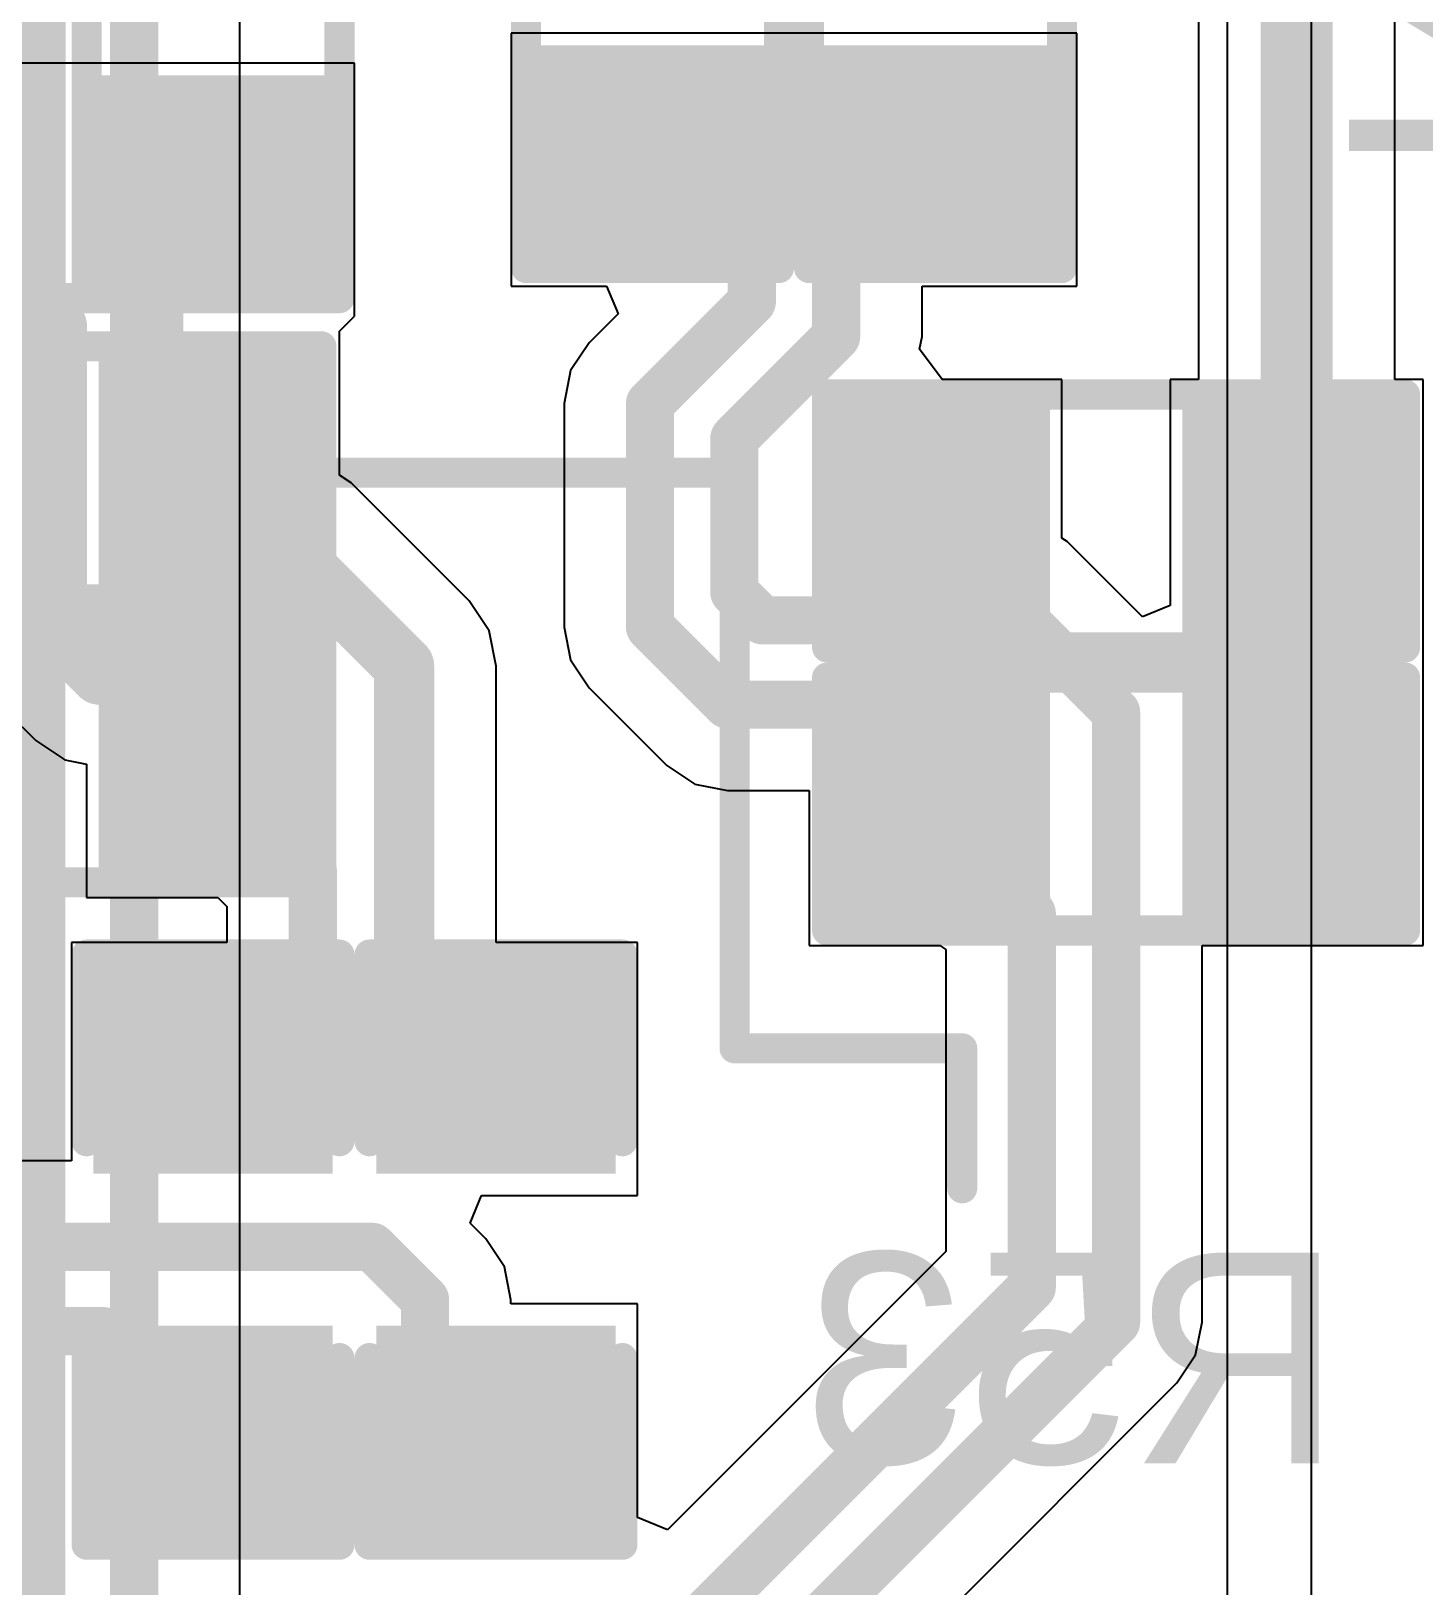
# Model space of a CAD drawing. Header units: inches. Extents: x -2.7 to 10.9, y -2.9 to 7.4.
# Drawn here: x 0.6333 to 0.8647, y -0.5033 to -0.2451 of the extents above; entities that cross this region are included whole.
import ezdxf

# ---------------------------------------------------------------- set-up
doc = ezdxf.new("R2010")
doc.units = ezdxf.units.IN
doc.header["$MEASUREMENT"] = 0
for name, color, linetype in [('Board Outline', 216, 'Continuous'), ('Bottom Layer', 5, 'Continuous'), ('Bottom Overlay', 54, 'Continuous'), ('Bottom Paste', 16, 'Continuous'), ('Bottom Solder', 6, 'Continuous'), ('Layer 3', 76, 'Continuous')]:
    doc.layers.add(name, color=color, linetype=linetype)
doc.styles.add('Arial', font='', dxfattribs={"height": 0.2})
doc.styles.get('Arial').set_extended_font_data('Arial')

# ---------------------------------------------------------------- blocks, each defined once
blk = doc.blocks.new('R___0603_B_155')
at = {"layer": 'Bottom Layer'}
for points in [[(-0.045, -0.0175), (-0.045, 0.0175), (-0.015, 0.0175), (-0.015, -0.0175)], [(0.015, -0.0175), (0.015, 0.0175), (0.045, 0.0175), (0.045, -0.0175)]]:
    blk.add_hatch(color=5, dxfattribs=at).paths.add_polyline_path(points)
at = {"layer": 'Bottom Paste'}
for points in [[(-0.045, -0.0175), (-0.045, 0.0175), (-0.015, 0.0175), (-0.015, -0.0175)], [(0.015, -0.0175), (0.015, 0.0175), (0.045, 0.0175), (0.045, -0.0175)]]:
    blk.add_hatch(color=16, dxfattribs=at).paths.add_polyline_path(points)
at = {"layer": 'Bottom Solder'}
for points in [[(-0.049, -0.0215), (-0.049, 0.0215), (-0.011, 0.0215), (-0.011, -0.0215)], [(0.011, -0.0215), (0.011, 0.0215), (0.049, 0.0215), (0.049, -0.0215)]]:
    blk.add_hatch(color=6, dxfattribs=at).paths.add_polyline_path(points)
at = {"layer": 'Bottom Overlay'}
for points in [[(-0.048, 0.021, 0.005, 0.005, 0), (-0.048, -0.021, 0.005, 0.005, 0)], [(-0.048, 0.021, 0.005, 0.005, 0), (0.048, 0.021, 0.005, 0.005, 0)], [(0.048, 0.021, 0.005, 0.005, 0), (0.048, -0.021, 0.005, 0.005, 0)], [(-0.048, -0.021, 0.005, 0.005, 0), (0.048, -0.021, 0.005, 0.005, 0)]]:
    blk.add_lwpolyline(points, format="xyseb", dxfattribs=at)
for points in [[(-0.04925, 0.021, 0.0025, 0.0025, 1), (-0.04675, 0.021, 0.0025, 0.0025, 1)], [(-0.04925, 0.021, 0.0025, 0.0025, 1), (-0.04675, 0.021, 0.0025, 0.0025, 1)], [(0.04675, 0.021, 0.0025, 0.0025, 1), (0.04925, 0.021, 0.0025, 0.0025, 1)], [(0.04675, 0.021, 0.0025, 0.0025, 1), (0.04925, 0.021, 0.0025, 0.0025, 1)], [(-0.04925, -0.021, 0.0025, 0.0025, 1), (-0.04675, -0.021, 0.0025, 0.0025, 1)], [(-0.04925, -0.021, 0.0025, 0.0025, 1), (-0.04675, -0.021, 0.0025, 0.0025, 1)], [(0.04675, -0.021, 0.0025, 0.0025, 1), (0.04925, -0.021, 0.0025, 0.0025, 1)], [(0.04675, -0.021, 0.0025, 0.0025, 1), (0.04925, -0.021, 0.0025, 0.0025, 1)]]:
    blk.add_lwpolyline(points, format="xyseb", close=True, dxfattribs=at)
blk = doc.blocks.new('R___0603_B_156')
at = {"layer": 'Bottom Layer'}
for points in [[(-0.045, -0.0175), (-0.045, 0.0175), (-0.015, 0.0175), (-0.015, -0.0175)], [(0.015, -0.0175), (0.015, 0.0175), (0.045, 0.0175), (0.045, -0.0175)]]:
    blk.add_hatch(color=5, dxfattribs=at).paths.add_polyline_path(points)
at = {"layer": 'Bottom Paste'}
for points in [[(-0.045, -0.0175), (-0.045, 0.0175), (-0.015, 0.0175), (-0.015, -0.0175)], [(0.015, -0.0175), (0.015, 0.0175), (0.045, 0.0175), (0.045, -0.0175)]]:
    blk.add_hatch(color=16, dxfattribs=at).paths.add_polyline_path(points)
at = {"layer": 'Bottom Solder'}
for points in [[(-0.049, -0.0215), (-0.049, 0.0215), (-0.011, 0.0215), (-0.011, -0.0215)], [(0.011, -0.0215), (0.011, 0.0215), (0.049, 0.0215), (0.049, -0.0215)]]:
    blk.add_hatch(color=6, dxfattribs=at).paths.add_polyline_path(points)
at = {"layer": 'Bottom Overlay'}
for points in [[(-0.048, 0.021, 0.005, 0.005, 0), (-0.048, -0.021, 0.005, 0.005, 0)], [(-0.048, 0.021, 0.005, 0.005, 0), (0.048, 0.021, 0.005, 0.005, 0)], [(0.048, 0.021, 0.005, 0.005, 0), (0.048, -0.021, 0.005, 0.005, 0)], [(-0.048, -0.021, 0.005, 0.005, 0), (0.048, -0.021, 0.005, 0.005, 0)]]:
    blk.add_lwpolyline(points, format="xyseb", dxfattribs=at)
for points in [[(-0.04925, 0.021, 0.0025, 0.0025, 1), (-0.04675, 0.021, 0.0025, 0.0025, 1)], [(-0.04925, 0.021, 0.0025, 0.0025, 1), (-0.04675, 0.021, 0.0025, 0.0025, 1)], [(0.04675, 0.021, 0.0025, 0.0025, 1), (0.04925, 0.021, 0.0025, 0.0025, 1)], [(0.04675, 0.021, 0.0025, 0.0025, 1), (0.04925, 0.021, 0.0025, 0.0025, 1)], [(-0.04925, -0.021, 0.0025, 0.0025, 1), (-0.04675, -0.021, 0.0025, 0.0025, 1)], [(-0.04925, -0.021, 0.0025, 0.0025, 1), (-0.04675, -0.021, 0.0025, 0.0025, 1)], [(0.04675, -0.021, 0.0025, 0.0025, 1), (0.04925, -0.021, 0.0025, 0.0025, 1)], [(0.04675, -0.021, 0.0025, 0.0025, 1), (0.04925, -0.021, 0.0025, 0.0025, 1)]]:
    blk.add_lwpolyline(points, format="xyseb", close=True, dxfattribs=at)
blk = doc.blocks.new('R___0603_B_157')
at = {"layer": 'Bottom Layer'}
for points in [[(-0.045, -0.0175), (-0.045, 0.0175), (-0.015, 0.0175), (-0.015, -0.0175)], [(0.015, -0.0175), (0.015, 0.0175), (0.045, 0.0175), (0.045, -0.0175)]]:
    blk.add_hatch(color=5, dxfattribs=at).paths.add_polyline_path(points)
at = {"layer": 'Bottom Paste'}
for points in [[(-0.045, -0.0175), (-0.045, 0.0175), (-0.015, 0.0175), (-0.015, -0.0175)], [(0.015, -0.0175), (0.015, 0.0175), (0.045, 0.0175), (0.045, -0.0175)]]:
    blk.add_hatch(color=16, dxfattribs=at).paths.add_polyline_path(points)
at = {"layer": 'Bottom Solder'}
for points in [[(-0.049, -0.0215), (-0.049, 0.0215), (-0.011, 0.0215), (-0.011, -0.0215)], [(0.011, -0.0215), (0.011, 0.0215), (0.049, 0.0215), (0.049, -0.0215)]]:
    blk.add_hatch(color=6, dxfattribs=at).paths.add_polyline_path(points)
at = {"layer": 'Bottom Overlay'}
for points in [[(-0.048, 0.021, 0.005, 0.005, 0), (-0.048, -0.021, 0.005, 0.005, 0)], [(-0.048, 0.021, 0.005, 0.005, 0), (0.048, 0.021, 0.005, 0.005, 0)], [(0.048, 0.021, 0.005, 0.005, 0), (0.048, -0.021, 0.005, 0.005, 0)], [(-0.048, -0.021, 0.005, 0.005, 0), (0.048, -0.021, 0.005, 0.005, 0)]]:
    blk.add_lwpolyline(points, format="xyseb", dxfattribs=at)
for points in [[(-0.04925, 0.021, 0.0025, 0.0025, 1), (-0.04675, 0.021, 0.0025, 0.0025, 1)], [(-0.04925, 0.021, 0.0025, 0.0025, 1), (-0.04675, 0.021, 0.0025, 0.0025, 1)], [(0.04675, 0.021, 0.0025, 0.0025, 1), (0.04925, 0.021, 0.0025, 0.0025, 1)], [(0.04675, 0.021, 0.0025, 0.0025, 1), (0.04925, 0.021, 0.0025, 0.0025, 1)], [(-0.04925, -0.021, 0.0025, 0.0025, 1), (-0.04675, -0.021, 0.0025, 0.0025, 1)], [(-0.04925, -0.021, 0.0025, 0.0025, 1), (-0.04675, -0.021, 0.0025, 0.0025, 1)], [(0.04675, -0.021, 0.0025, 0.0025, 1), (0.04925, -0.021, 0.0025, 0.0025, 1)], [(0.04675, -0.021, 0.0025, 0.0025, 1), (0.04925, -0.021, 0.0025, 0.0025, 1)]]:
    blk.add_lwpolyline(points, format="xyseb", close=True, dxfattribs=at)
blk = doc.blocks.new('R___0603_B_158')
at = {"layer": 'Bottom Layer'}
for points in [[(-0.045, -0.0175), (-0.045, 0.0175), (-0.015, 0.0175), (-0.015, -0.0175)], [(0.015, -0.0175), (0.015, 0.0175), (0.045, 0.0175), (0.045, -0.0175)]]:
    blk.add_hatch(color=5, dxfattribs=at).paths.add_polyline_path(points)
at = {"layer": 'Bottom Paste'}
for points in [[(-0.045, -0.0175), (-0.045, 0.0175), (-0.015, 0.0175), (-0.015, -0.0175)], [(0.015, -0.0175), (0.015, 0.0175), (0.045, 0.0175), (0.045, -0.0175)]]:
    blk.add_hatch(color=16, dxfattribs=at).paths.add_polyline_path(points)
at = {"layer": 'Bottom Solder'}
for points in [[(-0.049, -0.0215), (-0.049, 0.0215), (-0.011, 0.0215), (-0.011, -0.0215)], [(0.011, -0.0215), (0.011, 0.0215), (0.049, 0.0215), (0.049, -0.0215)]]:
    blk.add_hatch(color=6, dxfattribs=at).paths.add_polyline_path(points)
at = {"layer": 'Bottom Overlay'}
for points in [[(-0.048, 0.021, 0.005, 0.005, 0), (-0.048, -0.021, 0.005, 0.005, 0)], [(-0.048, 0.021, 0.005, 0.005, 0), (0.048, 0.021, 0.005, 0.005, 0)], [(0.048, 0.021, 0.005, 0.005, 0), (0.048, -0.021, 0.005, 0.005, 0)], [(-0.048, -0.021, 0.005, 0.005, 0), (0.048, -0.021, 0.005, 0.005, 0)]]:
    blk.add_lwpolyline(points, format="xyseb", dxfattribs=at)
for points in [[(-0.04925, 0.021, 0.0025, 0.0025, 1), (-0.04675, 0.021, 0.0025, 0.0025, 1)], [(-0.04925, 0.021, 0.0025, 0.0025, 1), (-0.04675, 0.021, 0.0025, 0.0025, 1)], [(0.04675, 0.021, 0.0025, 0.0025, 1), (0.04925, 0.021, 0.0025, 0.0025, 1)], [(0.04675, 0.021, 0.0025, 0.0025, 1), (0.04925, 0.021, 0.0025, 0.0025, 1)], [(-0.04925, -0.021, 0.0025, 0.0025, 1), (-0.04675, -0.021, 0.0025, 0.0025, 1)], [(-0.04925, -0.021, 0.0025, 0.0025, 1), (-0.04675, -0.021, 0.0025, 0.0025, 1)], [(0.04675, -0.021, 0.0025, 0.0025, 1), (0.04925, -0.021, 0.0025, 0.0025, 1)], [(0.04675, -0.021, 0.0025, 0.0025, 1), (0.04925, -0.021, 0.0025, 0.0025, 1)]]:
    blk.add_lwpolyline(points, format="xyseb", close=True, dxfattribs=at)
blk = doc.blocks.new('R___0603_B_160')
at = {"layer": 'Bottom Layer'}
for points in [[(-0.045, -0.0175), (-0.045, 0.0175), (-0.015, 0.0175), (-0.015, -0.0175)], [(0.015, -0.0175), (0.015, 0.0175), (0.045, 0.0175), (0.045, -0.0175)]]:
    blk.add_hatch(color=5, dxfattribs=at).paths.add_polyline_path(points)
at = {"layer": 'Bottom Paste'}
for points in [[(-0.045, -0.0175), (-0.045, 0.0175), (-0.015, 0.0175), (-0.015, -0.0175)], [(0.015, -0.0175), (0.015, 0.0175), (0.045, 0.0175), (0.045, -0.0175)]]:
    blk.add_hatch(color=16, dxfattribs=at).paths.add_polyline_path(points)
at = {"layer": 'Bottom Solder'}
for points in [[(-0.049, -0.0215), (-0.049, 0.0215), (-0.011, 0.0215), (-0.011, -0.0215)], [(0.011, -0.0215), (0.011, 0.0215), (0.049, 0.0215), (0.049, -0.0215)]]:
    blk.add_hatch(color=6, dxfattribs=at).paths.add_polyline_path(points)
at = {"layer": 'Bottom Overlay'}
for points in [[(-0.048, -0.021, 0.005, 0.005, 0), (-0.048, 0.021, 0.005, 0.005, 0)], [(-0.048, 0.021, 0.005, 0.005, 0), (0.048, 0.021, 0.005, 0.005, 0)], [(0.048, -0.021, 0.005, 0.005, 0), (0.048, 0.021, 0.005, 0.005, 0)], [(-0.048, -0.021, 0.005, 0.005, 0), (0.048, -0.021, 0.005, 0.005, 0)]]:
    blk.add_lwpolyline(points, format="xyseb", dxfattribs=at)
for points in [[(-0.04925, 0.021, 0.0025, 0.0025, 1), (-0.04675, 0.021, 0.0025, 0.0025, 1)], [(-0.04925, 0.021, 0.0025, 0.0025, 1), (-0.04675, 0.021, 0.0025, 0.0025, 1)], [(0.04675, 0.021, 0.0025, 0.0025, 1), (0.04925, 0.021, 0.0025, 0.0025, 1)], [(0.04675, 0.021, 0.0025, 0.0025, 1), (0.04925, 0.021, 0.0025, 0.0025, 1)], [(-0.04925, -0.021, 0.0025, 0.0025, 1), (-0.04675, -0.021, 0.0025, 0.0025, 1)], [(-0.04925, -0.021, 0.0025, 0.0025, 1), (-0.04675, -0.021, 0.0025, 0.0025, 1)], [(0.04675, -0.021, 0.0025, 0.0025, 1), (0.04925, -0.021, 0.0025, 0.0025, 1)], [(0.04675, -0.021, 0.0025, 0.0025, 1), (0.04925, -0.021, 0.0025, 0.0025, 1)]]:
    blk.add_lwpolyline(points, format="xyseb", close=True, dxfattribs=at)
blk = doc.blocks.new('R___0603_B_161')
at = {"layer": 'Bottom Layer'}
for points in [[(-0.045, -0.0175), (-0.045, 0.0175), (-0.015, 0.0175), (-0.015, -0.0175)], [(0.015, -0.0175), (0.015, 0.0175), (0.045, 0.0175), (0.045, -0.0175)]]:
    blk.add_hatch(color=5, dxfattribs=at).paths.add_polyline_path(points)
at = {"layer": 'Bottom Paste'}
for points in [[(-0.045, -0.0175), (-0.045, 0.0175), (-0.015, 0.0175), (-0.015, -0.0175)], [(0.015, -0.0175), (0.015, 0.0175), (0.045, 0.0175), (0.045, -0.0175)]]:
    blk.add_hatch(color=16, dxfattribs=at).paths.add_polyline_path(points)
at = {"layer": 'Bottom Solder'}
for points in [[(-0.049, -0.0215), (-0.049, 0.0215), (-0.011, 0.0215), (-0.011, -0.0215)], [(0.011, -0.0215), (0.011, 0.0215), (0.049, 0.0215), (0.049, -0.0215)]]:
    blk.add_hatch(color=6, dxfattribs=at).paths.add_polyline_path(points)
at = {"layer": 'Bottom Overlay'}
for points in [[(-0.048, -0.021, 0.005, 0.005, 0), (-0.048, 0.021, 0.005, 0.005, 0)], [(-0.048, 0.021, 0.005, 0.005, 0), (0.048, 0.021, 0.005, 0.005, 0)], [(0.048, -0.021, 0.005, 0.005, 0), (0.048, 0.021, 0.005, 0.005, 0)], [(-0.048, -0.021, 0.005, 0.005, 0), (0.048, -0.021, 0.005, 0.005, 0)]]:
    blk.add_lwpolyline(points, format="xyseb", dxfattribs=at)
for points in [[(-0.04925, 0.021, 0.0025, 0.0025, 1), (-0.04675, 0.021, 0.0025, 0.0025, 1)], [(-0.04925, 0.021, 0.0025, 0.0025, 1), (-0.04675, 0.021, 0.0025, 0.0025, 1)], [(0.04675, 0.021, 0.0025, 0.0025, 1), (0.04925, 0.021, 0.0025, 0.0025, 1)], [(0.04675, 0.021, 0.0025, 0.0025, 1), (0.04925, 0.021, 0.0025, 0.0025, 1)], [(-0.04925, -0.021, 0.0025, 0.0025, 1), (-0.04675, -0.021, 0.0025, 0.0025, 1)], [(-0.04925, -0.021, 0.0025, 0.0025, 1), (-0.04675, -0.021, 0.0025, 0.0025, 1)], [(0.04675, -0.021, 0.0025, 0.0025, 1), (0.04925, -0.021, 0.0025, 0.0025, 1)], [(0.04675, -0.021, 0.0025, 0.0025, 1), (0.04925, -0.021, 0.0025, 0.0025, 1)]]:
    blk.add_lwpolyline(points, format="xyseb", close=True, dxfattribs=at)
blk = doc.blocks.new('R___0603_B_166')
at = {"layer": 'Bottom Layer'}
for points in [[(-0.045, -0.0175), (-0.045, 0.0175), (-0.015, 0.0175), (-0.015, -0.0175)], [(0.015, -0.0175), (0.015, 0.0175), (0.045, 0.0175), (0.045, -0.0175)]]:
    blk.add_hatch(color=5, dxfattribs=at).paths.add_polyline_path(points)
at = {"layer": 'Bottom Paste'}
for points in [[(-0.045, -0.0175), (-0.045, 0.0175), (-0.015, 0.0175), (-0.015, -0.0175)], [(0.015, -0.0175), (0.015, 0.0175), (0.045, 0.0175), (0.045, -0.0175)]]:
    blk.add_hatch(color=16, dxfattribs=at).paths.add_polyline_path(points)
at = {"layer": 'Bottom Solder'}
for points in [[(-0.049, -0.0215), (-0.049, 0.0215), (-0.011, 0.0215), (-0.011, -0.0215)], [(0.011, -0.0215), (0.011, 0.0215), (0.049, 0.0215), (0.049, -0.0215)]]:
    blk.add_hatch(color=6, dxfattribs=at).paths.add_polyline_path(points)
at = {"layer": 'Bottom Overlay'}
for points in [[(-0.048, -0.021, 0.005, 0.005, 0), (-0.048, 0.021, 0.005, 0.005, 0)], [(-0.048, 0.021, 0.005, 0.005, 0), (0.048, 0.021, 0.005, 0.005, 0)], [(0.048, -0.021, 0.005, 0.005, 0), (0.048, 0.021, 0.005, 0.005, 0)], [(-0.048, -0.021, 0.005, 0.005, 0), (0.048, -0.021, 0.005, 0.005, 0)]]:
    blk.add_lwpolyline(points, format="xyseb", dxfattribs=at)
for points in [[(-0.04925, 0.021, 0.0025, 0.0025, 1), (-0.04675, 0.021, 0.0025, 0.0025, 1)], [(-0.04925, 0.021, 0.0025, 0.0025, 1), (-0.04675, 0.021, 0.0025, 0.0025, 1)], [(0.04675, 0.021, 0.0025, 0.0025, 1), (0.04925, 0.021, 0.0025, 0.0025, 1)], [(0.04675, 0.021, 0.0025, 0.0025, 1), (0.04925, 0.021, 0.0025, 0.0025, 1)], [(-0.04925, -0.021, 0.0025, 0.0025, 1), (-0.04675, -0.021, 0.0025, 0.0025, 1)], [(-0.04925, -0.021, 0.0025, 0.0025, 1), (-0.04675, -0.021, 0.0025, 0.0025, 1)], [(0.04675, -0.021, 0.0025, 0.0025, 1), (0.04925, -0.021, 0.0025, 0.0025, 1)], [(0.04675, -0.021, 0.0025, 0.0025, 1), (0.04925, -0.021, 0.0025, 0.0025, 1)]]:
    blk.add_lwpolyline(points, format="xyseb", close=True, dxfattribs=at)
blk = doc.blocks.new('R___0603_B_168')
at = {"layer": 'Bottom Layer'}
for points in [[(-0.045, -0.0175), (-0.045, 0.0175), (-0.015, 0.0175), (-0.015, -0.0175)], [(0.015, -0.0175), (0.015, 0.0175), (0.045, 0.0175), (0.045, -0.0175)]]:
    blk.add_hatch(color=5, dxfattribs=at).paths.add_polyline_path(points)
at = {"layer": 'Bottom Paste'}
for points in [[(-0.045, -0.0175), (-0.045, 0.0175), (-0.015, 0.0175), (-0.015, -0.0175)], [(0.015, -0.0175), (0.015, 0.0175), (0.045, 0.0175), (0.045, -0.0175)]]:
    blk.add_hatch(color=16, dxfattribs=at).paths.add_polyline_path(points)
at = {"layer": 'Bottom Solder'}
for points in [[(-0.049, -0.0215), (-0.049, 0.0215), (-0.011, 0.0215), (-0.011, -0.0215)], [(0.011, -0.0215), (0.011, 0.0215), (0.049, 0.0215), (0.049, -0.0215)]]:
    blk.add_hatch(color=6, dxfattribs=at).paths.add_polyline_path(points)
at = {"layer": 'Bottom Overlay'}
for points in [[(-0.048, -0.021, 0.005, 0.005, 0), (-0.048, 0.021, 0.005, 0.005, 0)], [(-0.048, 0.021, 0.005, 0.005, 0), (0.048, 0.021, 0.005, 0.005, 0)], [(0.048, -0.021, 0.005, 0.005, 0), (0.048, 0.021, 0.005, 0.005, 0)], [(-0.048, -0.021, 0.005, 0.005, 0), (0.048, -0.021, 0.005, 0.005, 0)]]:
    blk.add_lwpolyline(points, format="xyseb", dxfattribs=at)
for points in [[(-0.04925, 0.021, 0.0025, 0.0025, 1), (-0.04675, 0.021, 0.0025, 0.0025, 1)], [(-0.04925, 0.021, 0.0025, 0.0025, 1), (-0.04675, 0.021, 0.0025, 0.0025, 1)], [(0.04675, 0.021, 0.0025, 0.0025, 1), (0.04925, 0.021, 0.0025, 0.0025, 1)], [(0.04675, 0.021, 0.0025, 0.0025, 1), (0.04925, 0.021, 0.0025, 0.0025, 1)], [(-0.04925, -0.021, 0.0025, 0.0025, 1), (-0.04675, -0.021, 0.0025, 0.0025, 1)], [(-0.04925, -0.021, 0.0025, 0.0025, 1), (-0.04675, -0.021, 0.0025, 0.0025, 1)], [(0.04675, -0.021, 0.0025, 0.0025, 1), (0.04925, -0.021, 0.0025, 0.0025, 1)], [(0.04675, -0.021, 0.0025, 0.0025, 1), (0.04925, -0.021, 0.0025, 0.0025, 1)]]:
    blk.add_lwpolyline(points, format="xyseb", close=True, dxfattribs=at)
blk = doc.blocks.new('C___0603_B_289')
at = {"layer": 'Bottom Layer'}
for points in [[(-0.045, -0.0175), (-0.045, 0.0175), (-0.015, 0.0175), (-0.015, -0.0175)], [(0.015, -0.0175), (0.015, 0.0175), (0.045, 0.0175), (0.045, -0.0175)]]:
    blk.add_hatch(color=5, dxfattribs=at).paths.add_polyline_path(points)
at = {"layer": 'Bottom Paste'}
for points in [[(-0.045, -0.0175), (-0.045, 0.0175), (-0.015, 0.0175), (-0.015, -0.0175)], [(0.015, -0.0175), (0.015, 0.0175), (0.045, 0.0175), (0.045, -0.0175)]]:
    blk.add_hatch(color=16, dxfattribs=at).paths.add_polyline_path(points)
at = {"layer": 'Bottom Solder'}
for points in [[(-0.04736, -0.01986), (-0.04736, 0.01986), (-0.01264, 0.01986), (-0.01264, -0.01986)], [(0.01264, -0.01986), (0.01264, 0.01986), (0.04736, 0.01986), (0.04736, -0.01986)]]:
    blk.add_hatch(color=6, dxfattribs=at).paths.add_polyline_path(points)
at = {"layer": 'Bottom Overlay'}
for points in [[(-0.049, 0.021, 0.005, 0.005, 0), (-0.049, -0.021, 0.005, 0.005, 0)], [(-0.049, 0.021, 0.005, 0.005, 0), (-0.018, 0.021, 0.005, 0.005, 0)], [(0.018, 0.021, 0.005, 0.005, 0), (0.049, 0.021, 0.005, 0.005, 0)], [(0.049, 0.021, 0.005, 0.005, 0), (0.049, -0.021, 0.005, 0.005, 0)], [(-0.049, -0.021, 0.005, 0.005, 0), (-0.018, -0.021, 0.005, 0.005, 0)], [(0.018, -0.021, 0.005, 0.005, 0), (0.049, -0.021, 0.005, 0.005, 0)]]:
    blk.add_lwpolyline(points, format="xyseb", dxfattribs=at)
for points in [[(-0.05025, 0.021, 0.0025, 0.0025, 1), (-0.04775, 0.021, 0.0025, 0.0025, 1)], [(-0.05025, 0.021, 0.0025, 0.0025, 1), (-0.04775, 0.021, 0.0025, 0.0025, 1)], [(-0.01925, 0.021, 0.0025, 0.0025, 1), (-0.01675, 0.021, 0.0025, 0.0025, 1)], [(0.01675, 0.021, 0.0025, 0.0025, 1), (0.01925, 0.021, 0.0025, 0.0025, 1)], [(0.04775, 0.021, 0.0025, 0.0025, 1), (0.05025, 0.021, 0.0025, 0.0025, 1)], [(0.04775, 0.021, 0.0025, 0.0025, 1), (0.05025, 0.021, 0.0025, 0.0025, 1)], [(-0.05025, -0.021, 0.0025, 0.0025, 1), (-0.04775, -0.021, 0.0025, 0.0025, 1)], [(-0.05025, -0.021, 0.0025, 0.0025, 1), (-0.04775, -0.021, 0.0025, 0.0025, 1)], [(-0.01925, -0.021, 0.0025, 0.0025, 1), (-0.01675, -0.021, 0.0025, 0.0025, 1)], [(0.01675, -0.021, 0.0025, 0.0025, 1), (0.01925, -0.021, 0.0025, 0.0025, 1)], [(0.04775, -0.021, 0.0025, 0.0025, 1), (0.05025, -0.021, 0.0025, 0.0025, 1)], [(0.04775, -0.021, 0.0025, 0.0025, 1), (0.05025, -0.021, 0.0025, 0.0025, 1)]]:
    blk.add_lwpolyline(points, format="xyseb", close=True, dxfattribs=at)
blk = doc.blocks.new('C___0603_B_290')
at = {"layer": 'Bottom Layer'}
for points in [[(-0.045, -0.0175), (-0.045, 0.0175), (-0.015, 0.0175), (-0.015, -0.0175)], [(0.015, -0.0175), (0.015, 0.0175), (0.045, 0.0175), (0.045, -0.0175)]]:
    blk.add_hatch(color=5, dxfattribs=at).paths.add_polyline_path(points)
at = {"layer": 'Bottom Paste'}
for points in [[(-0.045, -0.0175), (-0.045, 0.0175), (-0.015, 0.0175), (-0.015, -0.0175)], [(0.015, -0.0175), (0.015, 0.0175), (0.045, 0.0175), (0.045, -0.0175)]]:
    blk.add_hatch(color=16, dxfattribs=at).paths.add_polyline_path(points)
at = {"layer": 'Bottom Solder'}
for points in [[(-0.04736, -0.01986), (-0.04736, 0.01986), (-0.01264, 0.01986), (-0.01264, -0.01986)], [(0.01264, -0.01986), (0.01264, 0.01986), (0.04736, 0.01986), (0.04736, -0.01986)]]:
    blk.add_hatch(color=6, dxfattribs=at).paths.add_polyline_path(points)
at = {"layer": 'Bottom Overlay'}
for points in [[(-0.049, 0.021, 0.005, 0.005, 0), (-0.049, -0.021, 0.005, 0.005, 0)], [(-0.049, 0.021, 0.005, 0.005, 0), (-0.018, 0.021, 0.005, 0.005, 0)], [(0.018, 0.021, 0.005, 0.005, 0), (0.049, 0.021, 0.005, 0.005, 0)], [(0.049, 0.021, 0.005, 0.005, 0), (0.049, -0.021, 0.005, 0.005, 0)], [(-0.049, -0.021, 0.005, 0.005, 0), (-0.018, -0.021, 0.005, 0.005, 0)], [(0.018, -0.021, 0.005, 0.005, 0), (0.049, -0.021, 0.005, 0.005, 0)]]:
    blk.add_lwpolyline(points, format="xyseb", dxfattribs=at)
for points in [[(-0.05025, 0.021, 0.0025, 0.0025, 1), (-0.04775, 0.021, 0.0025, 0.0025, 1)], [(-0.05025, 0.021, 0.0025, 0.0025, 1), (-0.04775, 0.021, 0.0025, 0.0025, 1)], [(-0.01925, 0.021, 0.0025, 0.0025, 1), (-0.01675, 0.021, 0.0025, 0.0025, 1)], [(0.01675, 0.021, 0.0025, 0.0025, 1), (0.01925, 0.021, 0.0025, 0.0025, 1)], [(0.04775, 0.021, 0.0025, 0.0025, 1), (0.05025, 0.021, 0.0025, 0.0025, 1)], [(0.04775, 0.021, 0.0025, 0.0025, 1), (0.05025, 0.021, 0.0025, 0.0025, 1)], [(-0.05025, -0.021, 0.0025, 0.0025, 1), (-0.04775, -0.021, 0.0025, 0.0025, 1)], [(-0.05025, -0.021, 0.0025, 0.0025, 1), (-0.04775, -0.021, 0.0025, 0.0025, 1)], [(-0.01925, -0.021, 0.0025, 0.0025, 1), (-0.01675, -0.021, 0.0025, 0.0025, 1)], [(0.01675, -0.021, 0.0025, 0.0025, 1), (0.01925, -0.021, 0.0025, 0.0025, 1)], [(0.04775, -0.021, 0.0025, 0.0025, 1), (0.05025, -0.021, 0.0025, 0.0025, 1)], [(0.04775, -0.021, 0.0025, 0.0025, 1), (0.05025, -0.021, 0.0025, 0.0025, 1)]]:
    blk.add_lwpolyline(points, format="xyseb", close=True, dxfattribs=at)

msp = doc.modelspace()

# ---------------------------------------------------------------- hatches: boundary and pattern name
at = {"layer": 'Bottom Layer'}
msp.add_hatch(color=5, dxfattribs=at).paths.add_polyline_path([(0.82856, -0.39096), (0.85856, -0.39096), (0.85856, -0.30896), (0.82856, -0.30896)])

# ---------------------------------------------------------------- linework, layer by layer
at = {"layer": 'Board Outline'}
msp.add_lwpolyline([(2.84412, -0.24125, 0.005, 0.005, -0.741893), (-2.49969, -1.37795, 0.005, 0.005, 0)], format="xyseb", dxfattribs=at)
at = {"layer": 'Bottom Layer'}
for p, q in [((0.85987, -0.30296), (0.85987, -0.22095)), ((0.82725, -0.22771), (0.82725, -0.30296)), ((0.80706, -0.24546), (0.71306, -0.24546)), ((0.71306, -0.24546), (0.71306, -0.28746)), ((0.80706, -0.28746), (0.80706, -0.24546)), ((0.63506, -0.25046), (0.59206, -0.25046)), ((0.63906, -0.25046), (0.63506, -0.25046)), ((0.64006, -0.25046), (0.63906, -0.25046)), ((0.63906, -0.25046), (0.63906, -0.25046)), ((0.68706, -0.25046), (0.64006, -0.25046)), ((0.64006, -0.25046), (0.64006, -0.25046)), ((0.68706, -0.29246), (0.68706, -0.25046)), ((0.71306, -0.28746), (0.72891, -0.28746)), ((0.72891, -0.28746), (0.73083, -0.29208)), ((0.78133, -0.29584), (0.78133, -0.28746)), ((0.78133, -0.28746), (0.80706, -0.28746)), ((0.68456, -0.29496), (0.68706, -0.29246)), ((0.68706, -0.29246), (0.68706, -0.29246)), ((0.73083, -0.29208), (0.72605, -0.29686)), ((0.68456, -0.31884), (0.68456, -0.29496)), ((0.72605, -0.29686), (0.72296, -0.30149)), ((0.78091, -0.29796), (0.78133, -0.29584)), ((0.78133, -0.29584), (0.78133, -0.29584)), ((0.78469, -0.30296), (0.78091, -0.29796)), ((0.72296, -0.30149), (0.72187, -0.30695)), ((0.80456, -0.30296), (0.78469, -0.30296)), ((0.80456, -0.32931), (0.80456, -0.30296)), ((0.82725, -0.30296), (0.82256, -0.30296)), ((0.82256, -0.30296), (0.82256, -0.34049)), ((0.86456, -0.30296), (0.85987, -0.30296)), ((0.86456, -0.34996), (0.86456, -0.30296)), ((0.72187, -0.30695), (0.72187, -0.30695)), ((0.72187, -0.30695), (0.72187, -0.34408)), ((0.68652, -0.32015), (0.68456, -0.31884)), ((0.70612, -0.33975), (0.68652, -0.32015)), ((0.80541, -0.32987), (0.80456, -0.32931)), ((0.81794, -0.3424), (0.80541, -0.32987)), ((0.70943, -0.34471), (0.70612, -0.33975)), ((0.82256, -0.34049), (0.81794, -0.3424)), ((0.7106, -0.35057), (0.70943, -0.34471)), ((0.72187, -0.34408), (0.72187, -0.34408)), ((0.72187, -0.34408), (0.72296, -0.34954)), ((0.7106, -0.39646), (0.7106, -0.35057)), ((0.72296, -0.34954), (0.72605, -0.35417)), ((0.86456, -0.39696), (0.86456, -0.34996)), ((0.72605, -0.35417), (0.73894, -0.36706)), ((0.62956, -0.35835), (0.63413, -0.36292)), ((0.63413, -0.36292), (0.63892, -0.36612)), ((0.63892, -0.36612), (0.64256, -0.36685)), ((0.64256, -0.36685), (0.64256, -0.38896)), ((0.73894, -0.36706), (0.73894, -0.36706)), ((0.73894, -0.36706), (0.74357, -0.37015)), ((0.74357, -0.37015), (0.74903, -0.37124)), ((0.74903, -0.37124), (0.76256, -0.37124)), ((0.76256, -0.37124), (0.76256, -0.39696)), ((0.64256, -0.38896), (0.66437, -0.38896)), ((0.66437, -0.38896), (0.66586, -0.39046)), ((0.66586, -0.39046), (0.66586, -0.39646)), ((0.66586, -0.39646), (0.64006, -0.39646)), ((0.64006, -0.39646), (0.64006, -0.43273)), ((0.73406, -0.39646), (0.7106, -0.39646)), ((0.73406, -0.43846), (0.73406, -0.39646)), ((0.76256, -0.39696), (0.78437, -0.39696)), ((0.78437, -0.39696), (0.78447, -0.39706)), ((0.78447, -0.39706), (0.78447, -0.39706)), ((0.78447, -0.39706), (0.78529, -0.39761)), ((0.82783, -0.45949), (0.82783, -0.39696)), ((0.82783, -0.39696), (0.86456, -0.39696)), ((0.78529, -0.39761), (0.78529, -0.44777)), ((0.64006, -0.43273), (0.3852, -0.43273)), ((0.70627, -0.44308), (0.70818, -0.43846)), ((0.70818, -0.43846), (0.73406, -0.43846)), ((0.70887, -0.44568), (0.70627, -0.44308)), ((0.71196, -0.45031), (0.70887, -0.44568)), ((0.70887, -0.44568), (0.70887, -0.44568)), ((0.78529, -0.44777), (0.73906, -0.494)), ((0.71305, -0.45578), (0.71196, -0.45031)), ((0.71305, -0.45646), (0.71305, -0.45578)), ((0.73406, -0.45646), (0.71305, -0.45646)), ((0.73406, -0.49193), (0.73406, -0.45646)), ((0.82675, -0.46495), (0.82783, -0.45949)), ((0.82783, -0.45949), (0.82783, -0.45949)), ((0.82365, -0.46958), (0.82675, -0.46495)), ((0.75175, -0.54148), (0.82365, -0.46958)), ((0.82365, -0.46958), (0.82365, -0.46958)), ((0.73906, -0.494), (0.73406, -0.49193))]:
    msp.add_line(p, q, dxfattribs=at)
for points in [[(0.84356, -0.32646, 0.012, 0.012, 0), (0.84356, -0.22095, 0.012, 0.012, 0)], [(0.73656, -0.26646, 0.008, 0.008, 0), (0.73906, -0.26646, 0.008, 0.008, 0)], [(0.73906, -0.26646, 0.008, 0.008, 0), (0.75306, -0.28046, 0.008, 0.008, 0)], [(0.76706, -0.28046, 0.008, 0.008, 0), (0.78106, -0.26646, 0.008, 0.008, 0)], [(0.78106, -0.26646, 0.008, 0.008, 0), (0.78356, -0.26646, 0.008, 0.008, 0)], [(0.65362, -0.2814, 0.01, 0.01, 0), (0.66356, -0.27146, 0.01, 0.01, 0)], [(0.65362, -0.30853, 0.01, 0.01, 0), (0.65362, -0.2814, 0.01, 0.01, 0)], [(0.75306, -0.29004, 0.008, 0.008, 0), (0.75306, -0.28046, 0.008, 0.008, 0)], [(0.76706, -0.29584, 0.008, 0.008, 0), (0.76706, -0.28046, 0.008, 0.008, 0)], [(0.62856, -0.28446, 0.009, 0.009, 0), (0.63812, -0.29402, 0.009, 0.009, 0)], [(0.73615, -0.30695, 0.008, 0.008, 0), (0.75306, -0.29004, 0.008, 0.008, 0)], [(0.63812, -0.346, 0.009, 0.009, 0), (0.63812, -0.29402, 0.009, 0.009, 0)], [(0.75015, -0.31275, 0.008, 0.008, 0), (0.76706, -0.29584, 0.008, 0.008, 0)], [(0.65362, -0.30853, 0.01, 0.01, 0), (0.66356, -0.31846, 0.01, 0.01, 0)], [(0.73615, -0.34408, 0.008, 0.008, 0), (0.73615, -0.30695, 0.008, 0.008, 0)], [(0.75015, -0.33828, 0.008, 0.008, 0), (0.75015, -0.31275, 0.008, 0.008, 0)], [(0.66356, -0.32096, 0.01, 0.01, 0), (0.66356, -0.31846, 0.01, 0.01, 0)], [(0.66356, -0.32096, 0.01, 0.01, 0), (0.67356, -0.33096, 0.01, 0.01, 0)], [(0.78356, -0.32896, 0.008, 0.008, 0), (0.78356, -0.32646, 0.008, 0.008, 0)], [(0.76956, -0.34296, 0.008, 0.008, 0), (0.78356, -0.32896, 0.008, 0.008, 0)], [(0.78356, -0.32896, 0.008, 0.008, 0), (0.79456, -0.33996, 0.008, 0.008, 0)], [(0.67356, -0.33096, 0.01, 0.01, 0), (0.6757, -0.33096, 0.01, 0.01, 0)], [(0.6757, -0.33096, 0.01, 0.01, 0), (0.6953, -0.35057, 0.01, 0.01, 0)], [(0.75015, -0.33828, 0.008, 0.008, 0), (0.75483, -0.34296, 0.008, 0.008, 0)], [(0.79456, -0.33996, 0.008, 0.008, 0), (0.79531, -0.33996, 0.008, 0.008, 0)], [(0.79531, -0.33996, 0.008, 0.008, 0), (0.81356, -0.35821, 0.008, 0.008, 0)], [(0.73615, -0.34408, 0.008, 0.008, 0), (0.74903, -0.35696, 0.008, 0.008, 0)], [(0.75483, -0.34296, 0.008, 0.008, 0), (0.76956, -0.34296, 0.008, 0.008, 0)], [(0.63812, -0.346, 0.009, 0.009, 0), (0.64458, -0.35246, 0.009, 0.009, 0)], [(0.6953, -0.40471, 0.01, 0.01, 0), (0.6953, -0.35057, 0.01, 0.01, 0)], [(0.64458, -0.35246, 0.009, 0.009, 0), (0.65306, -0.35246, 0.009, 0.009, 0)], [(0.65306, -0.35246, 0.009, 0.009, 0), (0.66356, -0.36296, 0.009, 0.009, 0)], [(0.74903, -0.35696, 0.008, 0.008, 0), (0.76956, -0.35696, 0.008, 0.008, 0)], [(0.76956, -0.35696, 0.008, 0.008, 0), (0.78356, -0.37096, 0.008, 0.008, 0)], [(0.81356, -0.45949, 0.008, 0.008, 0), (0.81356, -0.35821, 0.008, 0.008, 0)], [(0.66356, -0.36546, 0.009, 0.009, 0), (0.66356, -0.36296, 0.009, 0.009, 0)], [(0.66356, -0.36796, 0.009, 0.009, 0), (0.66356, -0.36546, 0.009, 0.009, 0)], [(0.66356, -0.36796, 0.008, 0.008, 0), (0.66356, -0.36546, 0.008, 0.008, 0)], [(0.66356, -0.36796, 0.008, 0.008, 0), (0.68014, -0.38454, 0.008, 0.008, 0)], [(0.78356, -0.37346, 0.008, 0.008, 0), (0.78356, -0.37096, 0.008, 0.008, 0)], [(0.78356, -0.37596, 0.008, 0.008, 0), (0.78356, -0.37346, 0.008, 0.008, 0)], [(0.78356, -0.37596, 0.008, 0.008, 0), (0.79456, -0.38696, 0.008, 0.008, 0)], [(0.68014, -0.40339, 0.008, 0.008, 0), (0.68014, -0.38454, 0.008, 0.008, 0)], [(0.79456, -0.38696, 0.008, 0.008, 0), (0.79487, -0.38696, 0.008, 0.008, 0)], [(0.79487, -0.38696, 0.008, 0.008, 0), (0.79956, -0.39165, 0.008, 0.008, 0)], [(0.79956, -0.45369, 0.008, 0.008, 0), (0.79956, -0.39165, 0.008, 0.008, 0)], [(0.66606, -0.41746, 0.008, 0.008, 0), (0.68014, -0.40339, 0.008, 0.008, 0)], [(0.6953, -0.40471, 0.01, 0.01, 0), (0.70806, -0.41746, 0.01, 0.01, 0)], [(0.70806, -0.41746, 0.01, 0.01, 0), (0.71056, -0.41746, 0.01, 0.01, 0)], [(0.66356, -0.41746, 0.008, 0.008, 0), (0.66606, -0.41746, 0.008, 0.008, 0)], [(0.3852, -0.447, 0.008, 0.008, 0), (0.69, -0.447, 0.008, 0.008, 0)], [(0.69, -0.447, 0.008, 0.008, 0), (0.69878, -0.45578, 0.008, 0.008, 0)], [(0.69878, -0.46646, 0.008, 0.008, 0), (0.69878, -0.45578, 0.008, 0.008, 0)], [(0.73586, -0.51739, 0.008, 0.008, 0), (0.79956, -0.45369, 0.008, 0.008, 0)], [(0.74166, -0.53139, 0.008, 0.008, 0), (0.81356, -0.45949, 0.008, 0.008, 0)], [(0.391, -0.461, 0.008, 0.008, 0), (0.64537, -0.461, 0.008, 0.008, 0)], [(0.64537, -0.461, 0.008, 0.008, 0), (0.65006, -0.46569, 0.008, 0.008, 0)], [(0.65006, -0.46646, 0.008, 0.008, 0), (0.65006, -0.46569, 0.008, 0.008, 0)], [(0.65006, -0.46646, 0.008, 0.008, 0), (0.66106, -0.47746, 0.008, 0.008, 0)], [(0.69878, -0.46646, 0.008, 0.008, 0), (0.70978, -0.47746, 0.008, 0.008, 0)], [(0.66106, -0.47746, 0.008, 0.008, 0), (0.66356, -0.47746, 0.008, 0.008, 0)], [(0.70978, -0.47746, 0.008, 0.008, 0), (0.71056, -0.47746, 0.008, 0.008, 0)]]:
    msp.add_lwpolyline(points, format="xyseb", dxfattribs=at)
for points in [[(0.73456, -0.26646, 0.004, 0.004, 1), (0.73856, -0.26646, 0.004, 0.004, 1)], [(0.73706, -0.26646, 0.004, 0.004, 1), (0.74106, -0.26646, 0.004, 0.004, 1)], [(0.73706, -0.26646, 0.004, 0.004, 1), (0.74106, -0.26646, 0.004, 0.004, 1)], [(0.77906, -0.26646, 0.004, 0.004, 1), (0.78306, -0.26646, 0.004, 0.004, 1)], [(0.77906, -0.26646, 0.004, 0.004, 1), (0.78306, -0.26646, 0.004, 0.004, 1)], [(0.78156, -0.26646, 0.004, 0.004, 1), (0.78556, -0.26646, 0.004, 0.004, 1)], [(0.66106, -0.27146, 0.005, 0.005, 1), (0.66606, -0.27146, 0.005, 0.005, 1)], [(0.65112, -0.2814, 0.005, 0.005, 1), (0.65612, -0.2814, 0.005, 0.005, 1)], [(0.65112, -0.2814, 0.005, 0.005, 1), (0.65612, -0.2814, 0.005, 0.005, 1)], [(0.75106, -0.28046, 0.004, 0.004, 1), (0.75506, -0.28046, 0.004, 0.004, 1)], [(0.75106, -0.28046, 0.004, 0.004, 1), (0.75506, -0.28046, 0.004, 0.004, 1)], [(0.76506, -0.28046, 0.004, 0.004, 1), (0.76906, -0.28046, 0.004, 0.004, 1)], [(0.76506, -0.28046, 0.004, 0.004, 1), (0.76906, -0.28046, 0.004, 0.004, 1)], [(0.75106, -0.29004, 0.004, 0.004, 1), (0.75506, -0.29004, 0.004, 0.004, 1)], [(0.75106, -0.29004, 0.004, 0.004, 1), (0.75506, -0.29004, 0.004, 0.004, 1)], [(0.63587, -0.29402, 0.0045, 0.0045, 1), (0.64037, -0.29402, 0.0045, 0.0045, 1)], [(0.63587, -0.29402, 0.0045, 0.0045, 1), (0.64037, -0.29402, 0.0045, 0.0045, 1)], [(0.76506, -0.29584, 0.004, 0.004, 1), (0.76906, -0.29584, 0.004, 0.004, 1)], [(0.76506, -0.29584, 0.004, 0.004, 1), (0.76906, -0.29584, 0.004, 0.004, 1)], [(0.65112, -0.30853, 0.005, 0.005, 1), (0.65612, -0.30853, 0.005, 0.005, 1)], [(0.65112, -0.30853, 0.005, 0.005, 1), (0.65612, -0.30853, 0.005, 0.005, 1)], [(0.73415, -0.30695, 0.004, 0.004, 1), (0.73815, -0.30695, 0.004, 0.004, 1)], [(0.73415, -0.30695, 0.004, 0.004, 1), (0.73815, -0.30695, 0.004, 0.004, 1)], [(0.74815, -0.31275, 0.004, 0.004, 1), (0.75215, -0.31275, 0.004, 0.004, 1)], [(0.74815, -0.31275, 0.004, 0.004, 1), (0.75215, -0.31275, 0.004, 0.004, 1)], [(0.66106, -0.31846, 0.005, 0.005, 1), (0.66606, -0.31846, 0.005, 0.005, 1)], [(0.66106, -0.31846, 0.005, 0.005, 1), (0.66606, -0.31846, 0.005, 0.005, 1)], [(0.66106, -0.32096, 0.005, 0.005, 1), (0.66606, -0.32096, 0.005, 0.005, 1)], [(0.66106, -0.32096, 0.005, 0.005, 1), (0.66606, -0.32096, 0.005, 0.005, 1)], [(0.78156, -0.32646, 0.004, 0.004, 1), (0.78556, -0.32646, 0.004, 0.004, 1)], [(0.84056, -0.32646, 0.006, 0.006, 1), (0.84656, -0.32646, 0.006, 0.006, 1)], [(0.78156, -0.32896, 0.004, 0.004, 1), (0.78556, -0.32896, 0.004, 0.004, 1)], [(0.78156, -0.32896, 0.004, 0.004, 1), (0.78556, -0.32896, 0.004, 0.004, 1)], [(0.78156, -0.32896, 0.004, 0.004, 1), (0.78556, -0.32896, 0.004, 0.004, 1)], [(0.67106, -0.33096, 0.005, 0.005, 1), (0.67606, -0.33096, 0.005, 0.005, 1)], [(0.67106, -0.33096, 0.005, 0.005, 1), (0.67606, -0.33096, 0.005, 0.005, 1)], [(0.6732, -0.33096, 0.005, 0.005, 1), (0.6782, -0.33096, 0.005, 0.005, 1)], [(0.6732, -0.33096, 0.005, 0.005, 1), (0.6782, -0.33096, 0.005, 0.005, 1)], [(0.74815, -0.33828, 0.004, 0.004, 1), (0.75215, -0.33828, 0.004, 0.004, 1)], [(0.74815, -0.33828, 0.004, 0.004, 1), (0.75215, -0.33828, 0.004, 0.004, 1)], [(0.79256, -0.33996, 0.004, 0.004, 1), (0.79656, -0.33996, 0.004, 0.004, 1)], [(0.79256, -0.33996, 0.004, 0.004, 1), (0.79656, -0.33996, 0.004, 0.004, 1)], [(0.79331, -0.33996, 0.004, 0.004, 1), (0.79731, -0.33996, 0.004, 0.004, 1)], [(0.79331, -0.33996, 0.004, 0.004, 1), (0.79731, -0.33996, 0.004, 0.004, 1)], [(0.73415, -0.34408, 0.004, 0.004, 1), (0.73815, -0.34408, 0.004, 0.004, 1)], [(0.73415, -0.34408, 0.004, 0.004, 1), (0.73815, -0.34408, 0.004, 0.004, 1)], [(0.75283, -0.34296, 0.004, 0.004, 1), (0.75683, -0.34296, 0.004, 0.004, 1)], [(0.75283, -0.34296, 0.004, 0.004, 1), (0.75683, -0.34296, 0.004, 0.004, 1)], [(0.76756, -0.34296, 0.004, 0.004, 1), (0.77156, -0.34296, 0.004, 0.004, 1)], [(0.76756, -0.34296, 0.004, 0.004, 1), (0.77156, -0.34296, 0.004, 0.004, 1)], [(0.63587, -0.346, 0.0045, 0.0045, 1), (0.64037, -0.346, 0.0045, 0.0045, 1)], [(0.63587, -0.346, 0.0045, 0.0045, 1), (0.64037, -0.346, 0.0045, 0.0045, 1)], [(0.6928, -0.35057, 0.005, 0.005, 1), (0.6978, -0.35057, 0.005, 0.005, 1)], [(0.6928, -0.35057, 0.005, 0.005, 1), (0.6978, -0.35057, 0.005, 0.005, 1)], [(0.64233, -0.35246, 0.0045, 0.0045, 1), (0.64683, -0.35246, 0.0045, 0.0045, 1)], [(0.64233, -0.35246, 0.0045, 0.0045, 1), (0.64683, -0.35246, 0.0045, 0.0045, 1)], [(0.65081, -0.35246, 0.0045, 0.0045, 1), (0.65531, -0.35246, 0.0045, 0.0045, 1)], [(0.65081, -0.35246, 0.0045, 0.0045, 1), (0.65531, -0.35246, 0.0045, 0.0045, 1)], [(0.74703, -0.35696, 0.004, 0.004, 1), (0.75103, -0.35696, 0.004, 0.004, 1)], [(0.74703, -0.35696, 0.004, 0.004, 1), (0.75103, -0.35696, 0.004, 0.004, 1)], [(0.76756, -0.35696, 0.004, 0.004, 1), (0.77156, -0.35696, 0.004, 0.004, 1)], [(0.76756, -0.35696, 0.004, 0.004, 1), (0.77156, -0.35696, 0.004, 0.004, 1)], [(0.81156, -0.35821, 0.004, 0.004, 1), (0.81556, -0.35821, 0.004, 0.004, 1)], [(0.81156, -0.35821, 0.004, 0.004, 1), (0.81556, -0.35821, 0.004, 0.004, 1)], [(0.66131, -0.36296, 0.0045, 0.0045, 1), (0.66581, -0.36296, 0.0045, 0.0045, 1)], [(0.66131, -0.36296, 0.0045, 0.0045, 1), (0.66581, -0.36296, 0.0045, 0.0045, 1)], [(0.66131, -0.36546, 0.0045, 0.0045, 1), (0.66581, -0.36546, 0.0045, 0.0045, 1)], [(0.66131, -0.36546, 0.0045, 0.0045, 1), (0.66581, -0.36546, 0.0045, 0.0045, 1)], [(0.66131, -0.36796, 0.0045, 0.0045, 1), (0.66581, -0.36796, 0.0045, 0.0045, 1)], [(0.66156, -0.36546, 0.004, 0.004, 1), (0.66556, -0.36546, 0.004, 0.004, 1)], [(0.66156, -0.36796, 0.004, 0.004, 1), (0.66556, -0.36796, 0.004, 0.004, 1)], [(0.66156, -0.36796, 0.004, 0.004, 1), (0.66556, -0.36796, 0.004, 0.004, 1)], [(0.78156, -0.37096, 0.004, 0.004, 1), (0.78556, -0.37096, 0.004, 0.004, 1)], [(0.78156, -0.37096, 0.004, 0.004, 1), (0.78556, -0.37096, 0.004, 0.004, 1)], [(0.78156, -0.37346, 0.004, 0.004, 1), (0.78556, -0.37346, 0.004, 0.004, 1)], [(0.78156, -0.37346, 0.004, 0.004, 1), (0.78556, -0.37346, 0.004, 0.004, 1)], [(0.78156, -0.37596, 0.004, 0.004, 1), (0.78556, -0.37596, 0.004, 0.004, 1)], [(0.78156, -0.37596, 0.004, 0.004, 1), (0.78556, -0.37596, 0.004, 0.004, 1)], [(0.67814, -0.38454, 0.004, 0.004, 1), (0.68214, -0.38454, 0.004, 0.004, 1)], [(0.67814, -0.38454, 0.004, 0.004, 1), (0.68214, -0.38454, 0.004, 0.004, 1)], [(0.79256, -0.38696, 0.004, 0.004, 1), (0.79656, -0.38696, 0.004, 0.004, 1)], [(0.79256, -0.38696, 0.004, 0.004, 1), (0.79656, -0.38696, 0.004, 0.004, 1)], [(0.79287, -0.38696, 0.004, 0.004, 1), (0.79687, -0.38696, 0.004, 0.004, 1)], [(0.79287, -0.38696, 0.004, 0.004, 1), (0.79687, -0.38696, 0.004, 0.004, 1)], [(0.79756, -0.39165, 0.004, 0.004, 1), (0.80156, -0.39165, 0.004, 0.004, 1)], [(0.79756, -0.39165, 0.004, 0.004, 1), (0.80156, -0.39165, 0.004, 0.004, 1)], [(0.67814, -0.40339, 0.004, 0.004, 1), (0.68214, -0.40339, 0.004, 0.004, 1)], [(0.67814, -0.40339, 0.004, 0.004, 1), (0.68214, -0.40339, 0.004, 0.004, 1)], [(0.6928, -0.40471, 0.005, 0.005, 1), (0.6978, -0.40471, 0.005, 0.005, 1)], [(0.6928, -0.40471, 0.005, 0.005, 1), (0.6978, -0.40471, 0.005, 0.005, 1)], [(0.70556, -0.41746, 0.005, 0.005, 1), (0.71056, -0.41746, 0.005, 0.005, 1)], [(0.70556, -0.41746, 0.005, 0.005, 1), (0.71056, -0.41746, 0.005, 0.005, 1)], [(0.70806, -0.41746, 0.005, 0.005, 1), (0.71306, -0.41746, 0.005, 0.005, 1)], [(0.66156, -0.41746, 0.004, 0.004, 1), (0.66556, -0.41746, 0.004, 0.004, 1)], [(0.66406, -0.41746, 0.004, 0.004, 1), (0.66806, -0.41746, 0.004, 0.004, 1)], [(0.66406, -0.41746, 0.004, 0.004, 1), (0.66806, -0.41746, 0.004, 0.004, 1)], [(0.688, -0.447, 0.004, 0.004, 1), (0.692, -0.447, 0.004, 0.004, 1)], [(0.688, -0.447, 0.004, 0.004, 1), (0.692, -0.447, 0.004, 0.004, 1)], [(0.69678, -0.45578, 0.004, 0.004, 1), (0.70078, -0.45578, 0.004, 0.004, 1)], [(0.69678, -0.45578, 0.004, 0.004, 1), (0.70078, -0.45578, 0.004, 0.004, 1)], [(0.79756, -0.45369, 0.004, 0.004, 1), (0.80156, -0.45369, 0.004, 0.004, 1)], [(0.79756, -0.45369, 0.004, 0.004, 1), (0.80156, -0.45369, 0.004, 0.004, 1)], [(0.81156, -0.45949, 0.004, 0.004, 1), (0.81556, -0.45949, 0.004, 0.004, 1)], [(0.81156, -0.45949, 0.004, 0.004, 1), (0.81556, -0.45949, 0.004, 0.004, 1)], [(0.64337, -0.461, 0.004, 0.004, 1), (0.64737, -0.461, 0.004, 0.004, 1)], [(0.64337, -0.461, 0.004, 0.004, 1), (0.64737, -0.461, 0.004, 0.004, 1)], [(0.64806, -0.46569, 0.004, 0.004, 1), (0.65206, -0.46569, 0.004, 0.004, 1)], [(0.64806, -0.46569, 0.004, 0.004, 1), (0.65206, -0.46569, 0.004, 0.004, 1)], [(0.64806, -0.46646, 0.004, 0.004, 1), (0.65206, -0.46646, 0.004, 0.004, 1)], [(0.64806, -0.46646, 0.004, 0.004, 1), (0.65206, -0.46646, 0.004, 0.004, 1)], [(0.69678, -0.46646, 0.004, 0.004, 1), (0.70078, -0.46646, 0.004, 0.004, 1)], [(0.69678, -0.46646, 0.004, 0.004, 1), (0.70078, -0.46646, 0.004, 0.004, 1)], [(0.65906, -0.47746, 0.004, 0.004, 1), (0.66306, -0.47746, 0.004, 0.004, 1)], [(0.65906, -0.47746, 0.004, 0.004, 1), (0.66306, -0.47746, 0.004, 0.004, 1)], [(0.66156, -0.47746, 0.004, 0.004, 1), (0.66556, -0.47746, 0.004, 0.004, 1)], [(0.70778, -0.47746, 0.004, 0.004, 1), (0.71178, -0.47746, 0.004, 0.004, 1)], [(0.70778, -0.47746, 0.004, 0.004, 1), (0.71178, -0.47746, 0.004, 0.004, 1)], [(0.70856, -0.47746, 0.004, 0.004, 1), (0.71256, -0.47746, 0.004, 0.004, 1)]]:
    msp.add_lwpolyline(points, format="xyseb", close=True, dxfattribs=at)
at = {"layer": 'Bottom Overlay'}
for points in [[(0.68456, -0.28946, 0.005, 0.005, 0), (0.68456, -0.19346, 0.005, 0.005, 0)], [(0.59456, -0.28946, 0.005, 0.005, 0), (0.68456, -0.28946, 0.005, 0.005, 0)], [(0.68156, -0.31846, 0.005, 0.005, 0), (0.75019, -0.31846, 0.005, 0.005, 0)], [(0.75019, -0.41403, 0.005, 0.005, 0), (0.75019, -0.31846, 0.005, 0.005, 0)], [(0.75019, -0.41403, 0.005, 0.005, 0), (0.788, -0.41403, 0.005, 0.005, 0)], [(0.788, -0.43727, 0.005, 0.005, 0), (0.788, -0.41403, 0.005, 0.005, 0)]]:
    msp.add_lwpolyline(points, format="xyseb", dxfattribs=at)
for points in [[(0.68331, -0.28946, 0.0025, 0.0025, 1), (0.68581, -0.28946, 0.0025, 0.0025, 1)], [(0.68331, -0.28946, 0.0025, 0.0025, 1), (0.68581, -0.28946, 0.0025, 0.0025, 1)], [(0.68031, -0.31846, 0.0025, 0.0025, 1), (0.68281, -0.31846, 0.0025, 0.0025, 1)], [(0.74894, -0.31846, 0.0025, 0.0025, 1), (0.75144, -0.31846, 0.0025, 0.0025, 1)], [(0.74894, -0.31846, 0.0025, 0.0025, 1), (0.75144, -0.31846, 0.0025, 0.0025, 1)], [(0.74894, -0.41403, 0.0025, 0.0025, 1), (0.75144, -0.41403, 0.0025, 0.0025, 1)], [(0.74894, -0.41403, 0.0025, 0.0025, 1), (0.75144, -0.41403, 0.0025, 0.0025, 1)], [(0.78675, -0.41403, 0.0025, 0.0025, 1), (0.78925, -0.41403, 0.0025, 0.0025, 1)], [(0.78675, -0.41403, 0.0025, 0.0025, 1), (0.78925, -0.41403, 0.0025, 0.0025, 1)], [(0.78675, -0.43727, 0.0025, 0.0025, 1), (0.78925, -0.43727, 0.0025, 0.0025, 1)]]:
    msp.add_lwpolyline(points, format="xyseb", close=True, dxfattribs=at)
at = {"layer": 'Layer 3'}
for p, q in [((0.668, -1.066), (0.668, 0.02947)), ((0.846, -1.76), (0.846, -0.21039)), ((0.832, -0.22377), (0.832, -1.066))]:
    msp.add_line(p, q, dxfattribs=at)
for points in [[(0.65047, -1.77296, 0.008, 0.008, 0), (0.65047, 0.04935, 0.008, 0.008, 0)], [(0.63504, -1.70661, 0.008, 0.008, 0), (0.63504, 0.04296, 0.008, 0.008, 0)]]:
    msp.add_lwpolyline(points, format="xyseb", dxfattribs=at)

# ---------------------------------------------------------------- block references
at = {"rotation": 90}
for name, p in [('R___0603_B_155', (0.73656, -0.23646)), ('R___0603_B_156', (0.78356, -0.23646)), ('R___0603_B_157', (0.61556, -0.24146)), ('R___0603_B_158', (0.66356, -0.24146)), ('C___0603_B_289', (0.66356, -0.44746)), ('C___0603_B_290', (0.71056, -0.44746))]:
    msp.add_blockref(name, p, dxfattribs=at)
for name, p in [('R___0603_B_166', (0.63356, -0.31846)), ('R___0603_B_160', (0.81356, -0.32646)), ('R___0603_B_168', (0.63356, -0.36546)), ('R___0603_B_161', (0.81356, -0.37346))]:
    msp.add_blockref(name, p)

# ---------------------------------------------------------------- texts
at = {"layer": 'Bottom Overlay', "style": 'Arial', "text_generation_flag": 2}
msp.add_text('R63', height=0.04, rotation=270, dxfattribs=at).set_placement((0.85222, -0.2696))
msp.add_text('R53', height=0.035, dxfattribs=at).set_placement((0.85121, -0.48296))

doc.saveas('drawing.dxf')
